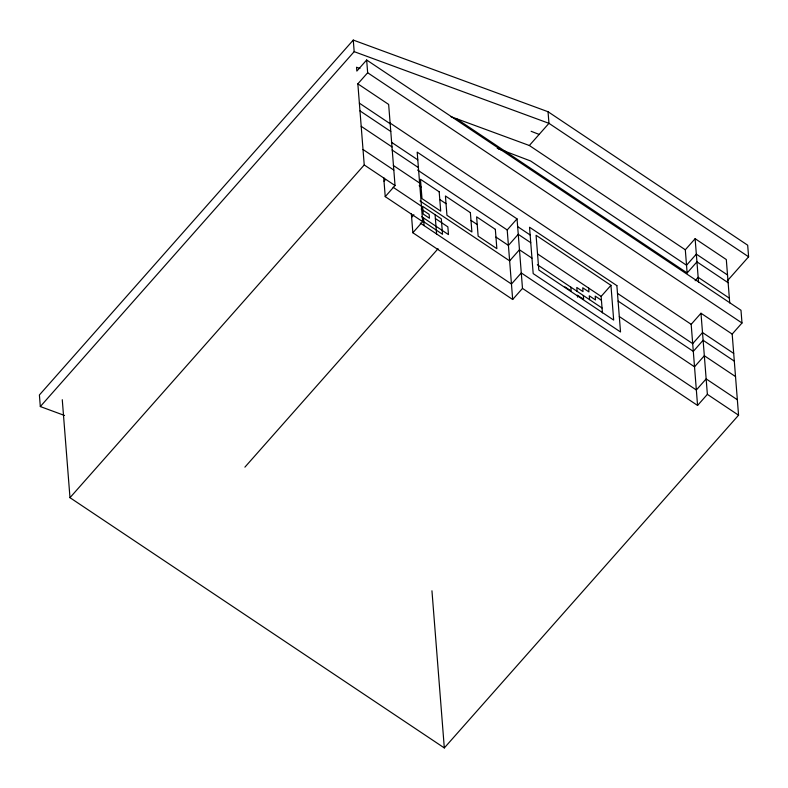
<?xml version="1.0" encoding="UTF-8"?>
<svg xmlns="http://www.w3.org/2000/svg" width="788" height="788" viewBox="0 0 788 788"><rect width="100%" height="100%" fill="white"/><g stroke="black" fill="none" stroke-linecap="round" stroke-linejoin="round"><path stroke-width="1.18" d="M727.403 280.764L748.6 256.799L747.684 245.206L548.044 111.738L353.27 40.07L39.4 394.975L40.316 406.559L64.517 415.473M40.316 406.559L354.176 51.653L353.27 40.07M62.272 399.703L69.984 497.681L444.314 747.93L738.563 415.207L732.18 334.092L741.991 323.001L740.986 310.255L366.656 59.996L356.846 71.087L356.54 67.226L359.929 68.467M69.984 497.681L364.233 164.948L357.851 83.843L367.661 72.752L366.656 59.996M384.012 181.181L385.519 179.477M422.663 221.664L417.187 152.133L517.056 218.897L522.483 288.398L512.673 299.489L412.853 232.746L422.663 221.664L385.233 196.636L395.034 185.544L388.651 104.43L357.851 83.843M411.641 217.301L413.897 214.74M244.901 467.146L438.059 248.722M450.637 116.545L529.339 145.504L548.96 123.332L548.044 111.738M512.673 299.489L507.206 229.958L517.017 218.877M602.426 312.885L601.136 296.416L610.946 285.325L536.076 235.277L538.815 270.038L613.675 320.086L610.946 285.325M456.301 118.633L687.136 272.953L685.314 249.786L695.124 238.695L726.309 259.548L729.727 302.927M687.136 272.953L696.947 261.862L728.142 282.725M695.144 280.725L698.158 277.317L729.353 298.169M522.483 288.398L697.567 405.446L691.175 324.331L700.985 313.24L732.18 334.092M697.567 405.446L707.368 394.355L700.985 313.24M354.176 51.653L548.96 123.332L748.6 256.799M497.238 148.292L530.56 160.959L686.525 265.231L696.336 254.14L727.531 274.992M498.499 148.804L505.364 151.434M531.132 131.3L539.15 134.423M529.339 145.504L685.314 249.786M367.661 72.752L741.991 323.001M390.07 123.026L691.175 324.331M359.367 103.149L390.178 123.746M733.697 353.408L702.512 332.556L692.701 343.647L617.487 293.363M359.978 110.881L390.779 131.468M734.308 361.131L703.113 340.278L693.302 351.369L618.097 301.085M391.498 142.273L417.798 159.865M517.617 226.599L530.137 234.972M361.2 126.326L392 146.923M735.529 376.585L704.334 355.733L694.524 366.814L619.309 316.54M392.099 150.006L418.408 167.588M530.748 242.694L518.228 234.322L508.418 245.413L495.938 237.07M417.571 170.041L507.206 229.958M537.514 253.894L601.136 296.416M601.441 300.277L595.196 296.111L595.501 299.972L589.266 295.805L589.572 299.667M393.32 165.45L419.62 183.033M531.969 258.139L519.44 249.766L509.639 260.858L420.004 200.94M419.157 185.732L421.078 187.022M439.793 199.531L446.028 203.708M470.988 220.384L477.223 224.56M537.337 264.748L602.042 308.01M363.022 149.503L393.823 170.09M737.351 399.752L706.156 378.9L696.346 389.991L521.272 272.944L511.461 284.035L420.28 223.073M564.917 286.842L571.152 291.018L570.847 287.147M364.233 164.948L395.034 185.544M707.368 394.355L738.563 415.207M393.123 187.268L421.442 206.21M421.117 208.997L429.135 214.366L429.44 218.227L423.205 214.06L422.595 206.328L441.31 218.847L442.531 234.292L422.033 220.591M435.38 218.532L447.86 226.875L448.461 234.597L421.728 216.73M695.124 238.695L698.532 282.065M588.656 288.073L588.961 291.934L582.726 287.768L583.021 291.629L576.786 287.462L577.092 291.324M583.327 295.49L583.632 299.351L577.397 295.185L577.545 297.115M435.075 214.671L436.591 233.987M423.511 217.921L424.111 225.644M411.346 213.647L412.853 232.746M431.952 590.793L444.314 747.93M383.726 177.527L385.233 196.636M616.876 285.64L529.536 227.239L533.18 273.594L620.52 331.984L616.876 285.64M439.182 191.809L420.467 179.29L421.984 198.606L440.709 211.115L439.182 191.809M470.377 212.661L445.427 195.976L446.944 215.291L471.894 231.977L470.377 212.661M495.337 229.347L476.622 216.828L478.139 236.144L496.854 248.653L495.337 229.347"/></g></svg>
